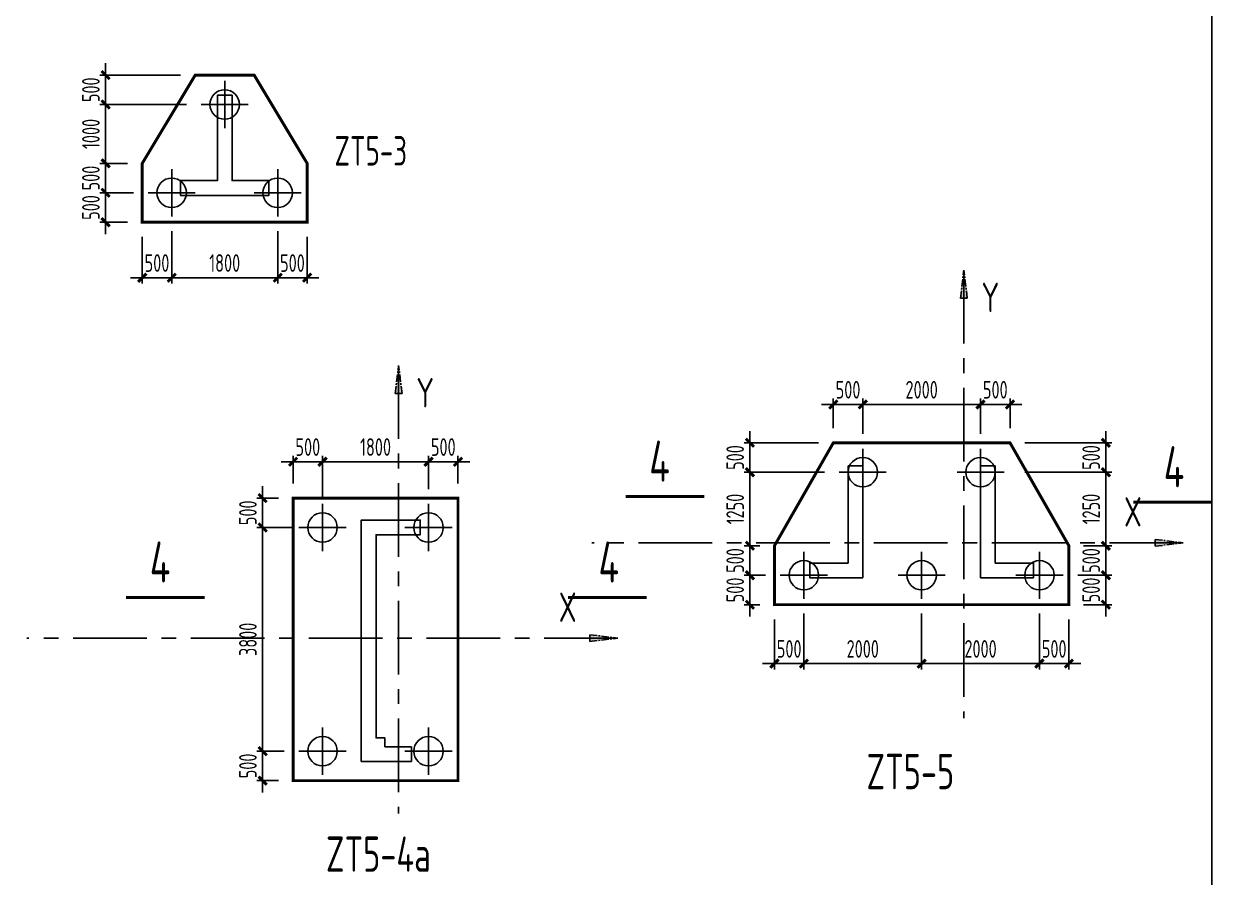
# Model space of a CAD drawing. Extents: x -57409 to 252654, y -8259 to 229119.
# Drawn here: x 232458 to 252654, y 137404 to 151901 of the extents above; entities that cross this region are included whole.
import ezdxf
from ezdxf.enums import TextEntityAlignment as Align

# ---------------------------------------------------------------- set-up
doc = ezdxf.new("R2010")
doc.units = 0
doc.header["$LTSCALE"] = 100
doc.header["$PDMODE"] = 35
doc.header["$PDSIZE"] = 200
doc.linetypes.add('CENTER', pattern=[2, 1.25, -0.25, 0.25, -0.25])
doc.linetypes.add('CONTINOUS', pattern=[0])
doc.layers.get('0').update_dxf_attribs({"linetype": 'CONTINUOUS'})
doc.layers.get('Defpoints').update_dxf_attribs({"linetype": 'CONTINUOUS'})
for name, color, linetype in [('DIM', 3, 'CONTINUOUS'), ('NOTES', 7, 'CONTINUOUS'), ('paxis', 253, 'CENTER'), ('TEXT', 2, 'CONTINUOUS'), ('THICK', 6, 'CONTINUOUS'), ('WALL', 3, 'CONTINUOUS'), ('Z-CT', 2, 'CONTINUOUS'), ('Z-PHC', 1, 'CONTINOUS'), ('承台编号', 3, 'CONTINUOUS')]:
    doc.layers.add(name, color=color, linetype=linetype)
doc.layers.add('mis', color=31, linetype='CONTINUOUS', plot=False)
doc.styles.get("Standard").update_dxf_attribs({"font": 'tssdeng.shx', "width": 0.7, "bigfont": 'tssdchn.shx'})
doc.styles.add('TSSD_Dimension', font='tssdeng.shx', dxfattribs={"width": 0.7})
doc.dimstyles.new('TSSD_100_100$0', dxfattribs={"dimtxt": 300, "dimasz": 100, "dimexe": 100, "dimexo": 250, "dimgap": 100, "dimtad": 1, "dimdec": 0, "dimzin": 0, "dimdsep": 46, "dimtxsty": 'TSSD_Dimension', "dimblk": '_tsdbk', "dimblk1": '_tsdbk', "dimblk2": '_tsdbk', "dimsah": 1, "dimcen": 0, "dimdle": 100, "dimclrt": 7, "dimadec": 0, "dimazin": 0, "dimtfac": 1, "dimtdec": 0, "dimtix": 1, "dimtmove": 2, "dimatfit": 3, "dimldrblk": '_tsdbk', "dimfxl": 1, "dimtolj": 1, "dimtzin": 0, "dimarcsym": 0})

# ---------------------------------------------------------------- blocks, each defined once
blk = doc.blocks.new('z500')
at = {"layer": 'Z-PHC'}
for p, q in [((0, -400), (0, 400)), ((-400, 0), (400, 0))]:
    blk.add_line(p, q, dxfattribs=at)
blk.add_circle((0, 0), 250, dxfattribs=at)
blk = doc.blocks.new('_tsdbk')
blk.add_line((-1, 0), (0, 0))
at = {"const_width": 0.5}
blk.add_lwpolyline([(-0.7, -0.7), (0.7, 0.7)], dxfattribs=at)
blk = doc.blocks.new('*D3039')
at = {"layer": 'Defpoints', "color": 0}
for p in [(234470, 148530), (234970, 148630), (234970, 147587)]:
    blk.add_point(p, dxfattribs=at)
at = {"layer": 'DIM', "color": 0, "lineweight": -2}
for p, q in [((234470, 148280), (234470, 147487)), ((234970, 148380), (234970, 147487)), ((234370, 147587), (234270, 147587)), ((234470, 147587), (234970, 147587)), ((235070, 147587), (235170, 147587))]:
    blk.add_line(p, q, dxfattribs=at)
at = {"layer": 'DIM', "color": 0, "lineweight": -2, "xscale": 100, "yscale": 100, "zscale": 100}
blk.add_blockref('_tsdbk', (234470, 147587), dxfattribs=at)
at = {"layer": 'DIM', "color": 0, "lineweight": -2, "xscale": 100, "yscale": 100, "zscale": 100, "rotation": 180}
blk.add_blockref('_tsdbk', (234970, 147587), dxfattribs=at)
at = {"layer": 'DIM', "color": 7, "insert": (234720, 147837), "char_height": 300, "attachment_point": 5, "style": 'TSSD_Dimension'}
blk.add_mtext('\\A1;500', dxfattribs=at)
blk = doc.blocks.new('*D3040')
at = {"layer": 'Defpoints', "color": 0}
for p in [(234970, 148630), (236770, 148630), (236770, 147587)]:
    blk.add_point(p, dxfattribs=at)
at = {"layer": 'DIM', "color": 0, "lineweight": -2}
for p, q in [((234970, 148380), (234970, 147487)), ((236770, 148380), (236770, 147487)), ((235070, 147587), (236670, 147587))]:
    blk.add_line(p, q, dxfattribs=at)
at = {"layer": 'DIM', "color": 0, "lineweight": -2, "xscale": 100, "yscale": 100, "zscale": 100, "rotation": 180}
blk.add_blockref('_tsdbk', (234970, 147587), dxfattribs=at)
at = {"layer": 'DIM', "color": 0, "lineweight": -2, "xscale": 100, "yscale": 100, "zscale": 100}
blk.add_blockref('_tsdbk', (236770, 147587), dxfattribs=at)
at = {"layer": 'DIM', "color": 7, "insert": (235870, 147837), "char_height": 300, "attachment_point": 5, "style": 'TSSD_Dimension'}
blk.add_mtext('\\A1;1800', dxfattribs=at)
blk = doc.blocks.new('*D3041')
at = {"layer": 'Defpoints', "color": 0}
for p in [(236770, 148630), (237270, 148530), (237270, 147587)]:
    blk.add_point(p, dxfattribs=at)
at = {"layer": 'DIM', "color": 0, "lineweight": -2}
for p, q in [((236770, 148380), (236770, 147487)), ((237270, 148280), (237270, 147487)), ((236670, 147587), (236570, 147587)), ((236770, 147587), (237270, 147587)), ((237370, 147587), (237470, 147587))]:
    blk.add_line(p, q, dxfattribs=at)
at = {"layer": 'DIM', "color": 0, "lineweight": -2, "xscale": 100, "yscale": 100, "zscale": 100}
blk.add_blockref('_tsdbk', (236770, 147587), dxfattribs=at)
at = {"layer": 'DIM', "color": 0, "lineweight": -2, "xscale": 100, "yscale": 100, "zscale": 100, "rotation": 180}
blk.add_blockref('_tsdbk', (237270, 147587), dxfattribs=at)
at = {"layer": 'DIM', "color": 7, "insert": (237020, 147837), "char_height": 300, "attachment_point": 5, "style": 'TSSD_Dimension'}
blk.add_mtext('\\A1;500', dxfattribs=at)
blk = doc.blocks.new('*D3042')
at = {"layer": 'Defpoints', "color": 0}
for p in [(233848, 149030), (234570, 149030), (234470, 148530)]:
    blk.add_point(p, dxfattribs=at)
at = {"layer": 'DIM', "color": 0, "lineweight": -2}
for p, q in [((233848, 149130), (233848, 149230)), ((234320, 149030), (233748, 149030)), ((233848, 148530), (233848, 149030)), ((234220, 148530), (233748, 148530)), ((233848, 148430), (233848, 148330))]:
    blk.add_line(p, q, dxfattribs=at)
at = {"layer": 'DIM', "color": 0, "lineweight": -2, "xscale": 100, "yscale": 100, "zscale": 100}
for p, rotation in [((233848, 149030), 270), ((233848, 148530), 90)]:
    blk.add_blockref('_tsdbk', p, dxfattribs=dict(at, rotation=rotation))
at = {"layer": 'DIM', "color": 7, "insert": (233598, 148780), "char_height": 300, "attachment_point": 5, "rotation": 90, "style": 'TSSD_Dimension'}
blk.add_mtext('\\A1;500', dxfattribs=at)
blk = doc.blocks.new('*D3043')
at = {"layer": 'Defpoints', "color": 0}
for p in [(233848, 149530), (234470, 149530), (234570, 149030)]:
    blk.add_point(p, dxfattribs=at)
at = {"layer": 'DIM', "color": 0, "lineweight": -2}
for p, q in [((233848, 149630), (233848, 149730)), ((234220, 149530), (233748, 149530)), ((233848, 149030), (233848, 149530)), ((234320, 149030), (233748, 149030)), ((233848, 148930), (233848, 148830))]:
    blk.add_line(p, q, dxfattribs=at)
at = {"layer": 'DIM', "color": 0, "lineweight": -2, "xscale": 100, "yscale": 100, "zscale": 100}
for p, rotation in [((233848, 149530), 270), ((233848, 149030), 90)]:
    blk.add_blockref('_tsdbk', p, dxfattribs=dict(at, rotation=rotation))
at = {"layer": 'DIM', "color": 7, "insert": (233598, 149280), "char_height": 300, "attachment_point": 5, "rotation": 90, "style": 'TSSD_Dimension'}
blk.add_mtext('\\A1;500', dxfattribs=at)
blk = doc.blocks.new('*D3044')
at = {"layer": 'Defpoints', "color": 0}
for p in [(233848, 150530), (235470, 150530), (234470, 149530)]:
    blk.add_point(p, dxfattribs=at)
at = {"layer": 'DIM', "color": 0, "lineweight": -2}
for p, q in [((235220, 150530), (233748, 150530)), ((233848, 149630), (233848, 150430)), ((234220, 149530), (233748, 149530))]:
    blk.add_line(p, q, dxfattribs=at)
at = {"layer": 'DIM', "color": 0, "lineweight": -2, "xscale": 100, "yscale": 100, "zscale": 100}
for p, rotation in [((233848, 150530), 90), ((233848, 149530), 270)]:
    blk.add_blockref('_tsdbk', p, dxfattribs=dict(at, rotation=rotation))
at = {"layer": 'DIM', "color": 7, "insert": (233598, 150030), "char_height": 300, "attachment_point": 5, "rotation": 90, "style": 'TSSD_Dimension'}
blk.add_mtext('\\A1;1000', dxfattribs=at)
blk = doc.blocks.new('*D3045')
at = {"layer": 'Defpoints', "color": 0}
for p in [(233848, 151030), (235370, 151030), (235470, 150530)]:
    blk.add_point(p, dxfattribs=at)
at = {"layer": 'DIM', "color": 0, "lineweight": -2}
for p, q in [((233848, 151130), (233848, 151230)), ((235120, 151030), (233748, 151030)), ((233848, 150530), (233848, 151030)), ((235220, 150530), (233748, 150530)), ((233848, 150430), (233848, 150330))]:
    blk.add_line(p, q, dxfattribs=at)
at = {"layer": 'DIM', "color": 0, "lineweight": -2, "xscale": 100, "yscale": 100, "zscale": 100}
for p, rotation in [((233848, 151030), 270), ((233848, 150530), 90)]:
    blk.add_blockref('_tsdbk', p, dxfattribs=dict(at, rotation=rotation))
at = {"layer": 'DIM', "color": 7, "insert": (233598, 150780), "char_height": 300, "attachment_point": 5, "rotation": 90, "style": 'TSSD_Dimension'}
blk.add_mtext('\\A1;500', dxfattribs=at)
blk = doc.blocks.new('*D3072')
at = {"layer": 'Defpoints', "color": 0}
for p in [(237531, 144461), (237031, 143844), (237531, 143594)]:
    blk.add_point(p, dxfattribs=at)
at = {"layer": 'DIM', "color": 0, "lineweight": -2}
for p, q in [((236931, 144461), (236831, 144461)), ((237031, 144094), (237031, 144561)), ((237031, 144461), (237531, 144461)), ((237531, 143844), (237531, 144561)), ((237631, 144461), (237731, 144461))]:
    blk.add_line(p, q, dxfattribs=at)
at = {"layer": 'DIM', "color": 0, "lineweight": -2, "xscale": 100, "yscale": 100, "zscale": 100}
blk.add_blockref('_tsdbk', (237031, 144461), dxfattribs=at)
at = {"layer": 'DIM', "color": 0, "lineweight": -2, "xscale": 100, "yscale": 100, "zscale": 100, "rotation": 180}
blk.add_blockref('_tsdbk', (237531, 144461), dxfattribs=at)
at = {"layer": 'DIM', "color": 7, "insert": (237281, 144711), "char_height": 300, "attachment_point": 5, "style": 'TSSD_Dimension'}
blk.add_mtext('\\A1;500', dxfattribs=at)
blk = doc.blocks.new('*D3073')
at = {"layer": 'Defpoints', "color": 0}
for p in [(239331, 144461), (239331, 143744), (237531, 143594)]:
    blk.add_point(p, dxfattribs=at)
at = {"layer": 'DIM', "color": 0, "lineweight": -2}
for p, q in [((237531, 143844), (237531, 144561)), ((237631, 144461), (239231, 144461)), ((239331, 143994), (239331, 144561))]:
    blk.add_line(p, q, dxfattribs=at)
at = {"layer": 'DIM', "color": 0, "lineweight": -2, "xscale": 100, "yscale": 100, "zscale": 100, "rotation": 180}
blk.add_blockref('_tsdbk', (237531, 144461), dxfattribs=at)
at = {"layer": 'DIM', "color": 0, "lineweight": -2, "xscale": 100, "yscale": 100, "zscale": 100}
blk.add_blockref('_tsdbk', (239331, 144461), dxfattribs=at)
at = {"layer": 'DIM', "color": 7, "insert": (238431, 144711), "char_height": 300, "attachment_point": 5, "style": 'TSSD_Dimension'}
blk.add_mtext('\\A1;1800', dxfattribs=at)
blk = doc.blocks.new('*D3074')
at = {"layer": 'Defpoints', "color": 0}
for p in [(239831, 144461), (239831, 143844), (239331, 143744)]:
    blk.add_point(p, dxfattribs=at)
at = {"layer": 'DIM', "color": 0, "lineweight": -2}
for p, q in [((239231, 144461), (239131, 144461)), ((239331, 143994), (239331, 144561)), ((239331, 144461), (239831, 144461)), ((239831, 144094), (239831, 144561)), ((239931, 144461), (240031, 144461))]:
    blk.add_line(p, q, dxfattribs=at)
at = {"layer": 'DIM', "color": 0, "lineweight": -2, "xscale": 100, "yscale": 100, "zscale": 100}
blk.add_blockref('_tsdbk', (239331, 144461), dxfattribs=at)
at = {"layer": 'DIM', "color": 0, "lineweight": -2, "xscale": 100, "yscale": 100, "zscale": 100, "rotation": 180}
blk.add_blockref('_tsdbk', (239831, 144461), dxfattribs=at)
at = {"layer": 'DIM', "color": 7, "insert": (239581, 144711), "char_height": 300, "attachment_point": 5, "style": 'TSSD_Dimension'}
blk.add_mtext('\\A1;500', dxfattribs=at)
blk = doc.blocks.new('*D3075')
at = {"layer": 'Defpoints', "color": 0}
for p in [(237031, 143844), (236514, 143344), (237281, 143344)]:
    blk.add_point(p, dxfattribs=at)
at = {"layer": 'DIM', "color": 0, "lineweight": -2}
for p, q in [((236514, 143944), (236514, 144044)), ((236781, 143844), (236414, 143844)), ((236514, 143844), (236514, 143344)), ((237031, 143344), (236414, 143344)), ((236514, 143244), (236514, 143144))]:
    blk.add_line(p, q, dxfattribs=at)
at = {"layer": 'DIM', "color": 0, "lineweight": -2, "xscale": 100, "yscale": 100, "zscale": 100}
for p, rotation in [((236514, 143844), 270), ((236514, 143344), 90)]:
    blk.add_blockref('_tsdbk', p, dxfattribs=dict(at, rotation=rotation))
at = {"layer": 'DIM', "color": 7, "insert": (236264, 143594), "char_height": 300, "attachment_point": 5, "rotation": 90, "style": 'TSSD_Dimension'}
blk.add_mtext('\\A1;500', dxfattribs=at)
blk = doc.blocks.new('*D3076')
at = {"layer": 'Defpoints', "color": 0}
for p in [(237281, 143344), (236514, 139544), (237131, 139544)]:
    blk.add_point(p, dxfattribs=at)
at = {"layer": 'DIM', "color": 0, "lineweight": -2}
for p, q in [((237031, 143344), (236414, 143344)), ((236514, 143244), (236514, 139644)), ((236881, 139544), (236414, 139544))]:
    blk.add_line(p, q, dxfattribs=at)
at = {"layer": 'DIM', "color": 0, "lineweight": -2, "xscale": 100, "yscale": 100, "zscale": 100}
for p, rotation in [((236514, 143344), 90), ((236514, 139544), 270)]:
    blk.add_blockref('_tsdbk', p, dxfattribs=dict(at, rotation=rotation))
at = {"layer": 'DIM', "color": 7, "insert": (236264, 141444), "char_height": 300, "attachment_point": 5, "rotation": 90, "style": 'TSSD_Dimension'}
blk.add_mtext('\\A1;3800', dxfattribs=at)
blk = doc.blocks.new('*D3077')
at = {"layer": 'Defpoints', "color": 0}
for p in [(237131, 139544), (236514, 139044), (237031, 139044)]:
    blk.add_point(p, dxfattribs=at)
at = {"layer": 'DIM', "color": 0, "lineweight": -2}
for p, q in [((236514, 139644), (236514, 139744)), ((236881, 139544), (236414, 139544)), ((236514, 139544), (236514, 139044)), ((236781, 139044), (236414, 139044)), ((236514, 138944), (236514, 138844))]:
    blk.add_line(p, q, dxfattribs=at)
at = {"layer": 'DIM', "color": 0, "lineweight": -2, "xscale": 100, "yscale": 100, "zscale": 100}
for p, rotation in [((236514, 139544), 270), ((236514, 139044), 90)]:
    blk.add_blockref('_tsdbk', p, dxfattribs=dict(at, rotation=rotation))
at = {"layer": 'DIM', "color": 7, "insert": (236264, 139294), "char_height": 300, "attachment_point": 5, "rotation": 90, "style": 'TSSD_Dimension'}
blk.add_mtext('\\A1;500', dxfattribs=at)
blk = doc.blocks.new('*D3078')
at = {"layer": 'Defpoints', "color": 0}
for p in [(244788, 142533), (245304, 142533), (245204, 142033)]:
    blk.add_point(p, dxfattribs=at)
at = {"layer": 'DIM', "color": 0, "lineweight": -2}
for p, q in [((244788, 142633), (244788, 142733)), ((245054, 142533), (244688, 142533)), ((244788, 142033), (244788, 142533)), ((244954, 142033), (244688, 142033)), ((244788, 141933), (244788, 141833))]:
    blk.add_line(p, q, dxfattribs=at)
at = {"layer": 'DIM', "color": 0, "lineweight": -2, "xscale": 100, "yscale": 100, "zscale": 100}
for p, rotation in [((244788, 142533), 270), ((244788, 142033), 90)]:
    blk.add_blockref('_tsdbk', p, dxfattribs=dict(at, rotation=rotation))
at = {"layer": 'DIM', "color": 7, "insert": (244538, 142283), "char_height": 300, "attachment_point": 5, "rotation": 90, "style": 'TSSD_Dimension'}
blk.add_mtext('\\A1;500', dxfattribs=at)
blk = doc.blocks.new('*D3079')
at = {"layer": 'Defpoints', "color": 0}
for p in [(244788, 143033), (245204, 143033), (245304, 142533)]:
    blk.add_point(p, dxfattribs=at)
at = {"layer": 'DIM', "color": 0, "lineweight": -2}
for p, q in [((244788, 143133), (244788, 143233)), ((244954, 143033), (244688, 143033)), ((244788, 142533), (244788, 143033)), ((245054, 142533), (244688, 142533)), ((244788, 142433), (244788, 142333))]:
    blk.add_line(p, q, dxfattribs=at)
at = {"layer": 'DIM', "color": 0, "lineweight": -2, "xscale": 100, "yscale": 100, "zscale": 100}
for p, rotation in [((244788, 143033), 270), ((244788, 142533), 90)]:
    blk.add_blockref('_tsdbk', p, dxfattribs=dict(at, rotation=rotation))
at = {"layer": 'DIM', "color": 7, "insert": (244538, 142783), "char_height": 300, "attachment_point": 5, "rotation": 90, "style": 'TSSD_Dimension'}
blk.add_mtext('\\A1;500', dxfattribs=at)
blk = doc.blocks.new('*D3080')
at = {"layer": 'Defpoints', "color": 0}
for p in [(244788, 144283), (246304, 144283), (245204, 143033)]:
    blk.add_point(p, dxfattribs=at)
at = {"layer": 'DIM', "color": 0, "lineweight": -2}
for p, q in [((246054, 144283), (244688, 144283)), ((244788, 143133), (244788, 144183)), ((244954, 143033), (244688, 143033))]:
    blk.add_line(p, q, dxfattribs=at)
at = {"layer": 'DIM', "color": 0, "lineweight": -2, "xscale": 100, "yscale": 100, "zscale": 100}
for p, rotation in [((244788, 144283), 90), ((244788, 143033), 270)]:
    blk.add_blockref('_tsdbk', p, dxfattribs=dict(at, rotation=rotation))
at = {"layer": 'DIM', "color": 7, "insert": (244538, 143658), "char_height": 300, "attachment_point": 5, "rotation": 90, "style": 'TSSD_Dimension'}
blk.add_mtext('\\A1;1250', dxfattribs=at)
blk = doc.blocks.new('*D3081')
at = {"layer": 'Defpoints', "color": 0}
for p in [(244788, 144783), (246204, 144783), (246304, 144283)]:
    blk.add_point(p, dxfattribs=at)
at = {"layer": 'DIM', "color": 0, "lineweight": -2}
for p, q in [((244788, 144883), (244788, 144983)), ((245954, 144783), (244688, 144783)), ((244788, 144283), (244788, 144783)), ((246054, 144283), (244688, 144283)), ((244788, 144183), (244788, 144083))]:
    blk.add_line(p, q, dxfattribs=at)
at = {"layer": 'DIM', "color": 0, "lineweight": -2, "xscale": 100, "yscale": 100, "zscale": 100}
for p, rotation in [((244788, 144783), 270), ((244788, 144283), 90)]:
    blk.add_blockref('_tsdbk', p, dxfattribs=dict(at, rotation=rotation))
at = {"layer": 'DIM', "color": 7, "insert": (244538, 144533), "char_height": 300, "attachment_point": 5, "rotation": 90, "style": 'TSSD_Dimension'}
blk.add_mtext('\\A1;500', dxfattribs=at)
blk = doc.blocks.new('*D3082')
at = {"layer": 'Defpoints', "color": 0}
for p in [(246704, 145434), (246204, 144783), (246704, 144683)]:
    blk.add_point(p, dxfattribs=at)
at = {"layer": 'DIM', "color": 0, "lineweight": -2}
for p, q in [((246104, 145434), (246004, 145434)), ((246204, 145033), (246204, 145534)), ((246204, 145434), (246704, 145434)), ((246704, 144933), (246704, 145534)), ((246804, 145434), (246904, 145434))]:
    blk.add_line(p, q, dxfattribs=at)
at = {"layer": 'DIM', "color": 0, "lineweight": -2, "xscale": 100, "yscale": 100, "zscale": 100}
blk.add_blockref('_tsdbk', (246204, 145434), dxfattribs=at)
at = {"layer": 'DIM', "color": 0, "lineweight": -2, "xscale": 100, "yscale": 100, "zscale": 100, "rotation": 180}
blk.add_blockref('_tsdbk', (246704, 145434), dxfattribs=at)
at = {"layer": 'DIM', "color": 7, "insert": (246454, 145684), "char_height": 300, "attachment_point": 5, "style": 'TSSD_Dimension'}
blk.add_mtext('\\A1;500', dxfattribs=at)
blk = doc.blocks.new('*D3083')
at = {"layer": 'Defpoints', "color": 0}
for p in [(248704, 145434), (246704, 144683), (248704, 144683)]:
    blk.add_point(p, dxfattribs=at)
at = {"layer": 'DIM', "color": 0, "lineweight": -2}
for p, q in [((246704, 144933), (246704, 145534)), ((246804, 145434), (248604, 145434)), ((248704, 144933), (248704, 145534))]:
    blk.add_line(p, q, dxfattribs=at)
at = {"layer": 'DIM', "color": 0, "lineweight": -2, "xscale": 100, "yscale": 100, "zscale": 100, "rotation": 180}
blk.add_blockref('_tsdbk', (246704, 145434), dxfattribs=at)
at = {"layer": 'DIM', "color": 0, "lineweight": -2, "xscale": 100, "yscale": 100, "zscale": 100}
blk.add_blockref('_tsdbk', (248704, 145434), dxfattribs=at)
at = {"layer": 'DIM', "color": 7, "insert": (247704, 145684), "char_height": 300, "attachment_point": 5, "style": 'TSSD_Dimension'}
blk.add_mtext('\\A1;2000', dxfattribs=at)
blk = doc.blocks.new('*D3084')
at = {"layer": 'Defpoints', "color": 0}
for p in [(249204, 145434), (248704, 144683), (249204, 144783)]:
    blk.add_point(p, dxfattribs=at)
at = {"layer": 'DIM', "color": 0, "lineweight": -2}
for p, q in [((248604, 145434), (248504, 145434)), ((248704, 144933), (248704, 145534)), ((248704, 145434), (249204, 145434)), ((249204, 145033), (249204, 145534)), ((249304, 145434), (249404, 145434))]:
    blk.add_line(p, q, dxfattribs=at)
at = {"layer": 'DIM', "color": 0, "lineweight": -2, "xscale": 100, "yscale": 100, "zscale": 100}
blk.add_blockref('_tsdbk', (248704, 145434), dxfattribs=at)
at = {"layer": 'DIM', "color": 0, "lineweight": -2, "xscale": 100, "yscale": 100, "zscale": 100, "rotation": 180}
blk.add_blockref('_tsdbk', (249204, 145434), dxfattribs=at)
at = {"layer": 'DIM', "color": 7, "insert": (248954, 145684), "char_height": 300, "attachment_point": 5, "style": 'TSSD_Dimension'}
blk.add_mtext('\\A1;500', dxfattribs=at)
blk = doc.blocks.new('*D3085')
at = {"layer": 'Defpoints', "color": 0}
for p in [(245204, 142033), (245704, 142133), (245704, 141032)]:
    blk.add_point(p, dxfattribs=at)
at = {"layer": 'DIM', "color": 0, "lineweight": -2}
for p, q in [((245204, 141783), (245204, 140932)), ((245704, 141883), (245704, 140932)), ((245104, 141032), (245004, 141032)), ((245204, 141032), (245704, 141032)), ((245804, 141032), (245904, 141032))]:
    blk.add_line(p, q, dxfattribs=at)
at = {"layer": 'DIM', "color": 0, "lineweight": -2, "xscale": 100, "yscale": 100, "zscale": 100}
blk.add_blockref('_tsdbk', (245204, 141032), dxfattribs=at)
at = {"layer": 'DIM', "color": 0, "lineweight": -2, "xscale": 100, "yscale": 100, "zscale": 100, "rotation": 180}
blk.add_blockref('_tsdbk', (245704, 141032), dxfattribs=at)
at = {"layer": 'DIM', "color": 7, "insert": (245454, 141282), "char_height": 300, "attachment_point": 5, "style": 'TSSD_Dimension'}
blk.add_mtext('\\A1;500', dxfattribs=at)
blk = doc.blocks.new('*D3086')
at = {"layer": 'Defpoints', "color": 0}
for p in [(245704, 142133), (247704, 142133), (247704, 141032)]:
    blk.add_point(p, dxfattribs=at)
at = {"layer": 'DIM', "color": 0, "lineweight": -2}
for p, q in [((245704, 141883), (245704, 140932)), ((247704, 141883), (247704, 140932)), ((245804, 141032), (247604, 141032))]:
    blk.add_line(p, q, dxfattribs=at)
at = {"layer": 'DIM', "color": 0, "lineweight": -2, "xscale": 100, "yscale": 100, "zscale": 100, "rotation": 180}
blk.add_blockref('_tsdbk', (245704, 141032), dxfattribs=at)
at = {"layer": 'DIM', "color": 0, "lineweight": -2, "xscale": 100, "yscale": 100, "zscale": 100}
blk.add_blockref('_tsdbk', (247704, 141032), dxfattribs=at)
at = {"layer": 'DIM', "color": 7, "insert": (246704, 141282), "char_height": 300, "attachment_point": 5, "style": 'TSSD_Dimension'}
blk.add_mtext('\\A1;2000', dxfattribs=at)
blk = doc.blocks.new('*D3087')
at = {"layer": 'Defpoints', "color": 0}
for p in [(247704, 142133), (249704, 142133), (249704, 141032)]:
    blk.add_point(p, dxfattribs=at)
at = {"layer": 'DIM', "color": 0, "lineweight": -2}
for p, q in [((247704, 141883), (247704, 140932)), ((249704, 141883), (249704, 140932)), ((247804, 141032), (249604, 141032))]:
    blk.add_line(p, q, dxfattribs=at)
at = {"layer": 'DIM', "color": 0, "lineweight": -2, "xscale": 100, "yscale": 100, "zscale": 100, "rotation": 180}
blk.add_blockref('_tsdbk', (247704, 141032), dxfattribs=at)
at = {"layer": 'DIM', "color": 0, "lineweight": -2, "xscale": 100, "yscale": 100, "zscale": 100}
blk.add_blockref('_tsdbk', (249704, 141032), dxfattribs=at)
at = {"layer": 'DIM', "color": 7, "insert": (248704, 141282), "char_height": 300, "attachment_point": 5, "style": 'TSSD_Dimension'}
blk.add_mtext('\\A1;2000', dxfattribs=at)
blk = doc.blocks.new('*D3088')
at = {"layer": 'Defpoints', "color": 0}
for p in [(249704, 142133), (250204, 142033), (250204, 141032)]:
    blk.add_point(p, dxfattribs=at)
at = {"layer": 'DIM', "color": 0, "lineweight": -2}
for p, q in [((249704, 141883), (249704, 140932)), ((250204, 141783), (250204, 140932)), ((249604, 141032), (249504, 141032)), ((249704, 141032), (250204, 141032)), ((250304, 141032), (250404, 141032))]:
    blk.add_line(p, q, dxfattribs=at)
at = {"layer": 'DIM', "color": 0, "lineweight": -2, "xscale": 100, "yscale": 100, "zscale": 100}
blk.add_blockref('_tsdbk', (249704, 141032), dxfattribs=at)
at = {"layer": 'DIM', "color": 0, "lineweight": -2, "xscale": 100, "yscale": 100, "zscale": 100, "rotation": 180}
blk.add_blockref('_tsdbk', (250204, 141032), dxfattribs=at)
at = {"layer": 'DIM', "color": 7, "insert": (249954, 141282), "char_height": 300, "attachment_point": 5, "style": 'TSSD_Dimension'}
blk.add_mtext('\\A1;500', dxfattribs=at)
blk = doc.blocks.new('*D3089')
at = {"layer": 'Defpoints', "color": 0}
for p in [(250104, 142533), (250832, 142533), (250204, 142033)]:
    blk.add_point(p, dxfattribs=at)
at = {"layer": 'DIM', "color": 0, "lineweight": -2}
for p, q in [((250832, 142633), (250832, 142733)), ((250354, 142533), (250932, 142533)), ((250832, 142033), (250832, 142533)), ((250454, 142033), (250932, 142033)), ((250832, 141933), (250832, 141833))]:
    blk.add_line(p, q, dxfattribs=at)
at = {"layer": 'DIM', "color": 0, "lineweight": -2, "xscale": 100, "yscale": 100, "zscale": 100}
for p, rotation in [((250832, 142533), 270), ((250832, 142033), 90)]:
    blk.add_blockref('_tsdbk', p, dxfattribs=dict(at, rotation=rotation))
at = {"layer": 'DIM', "color": 7, "insert": (250582, 142283), "char_height": 300, "attachment_point": 5, "rotation": 90, "style": 'TSSD_Dimension'}
blk.add_mtext('\\A1;500', dxfattribs=at)
blk = doc.blocks.new('*D3090')
at = {"layer": 'Defpoints', "color": 0}
for p in [(250204, 143033), (250832, 143033), (250104, 142533)]:
    blk.add_point(p, dxfattribs=at)
at = {"layer": 'DIM', "color": 0, "lineweight": -2}
for p, q in [((250832, 143133), (250832, 143233)), ((250454, 143033), (250932, 143033)), ((250832, 142533), (250832, 143033)), ((250354, 142533), (250932, 142533)), ((250832, 142433), (250832, 142333))]:
    blk.add_line(p, q, dxfattribs=at)
at = {"layer": 'DIM', "color": 0, "lineweight": -2, "xscale": 100, "yscale": 100, "zscale": 100}
for p, rotation in [((250832, 143033), 270), ((250832, 142533), 90)]:
    blk.add_blockref('_tsdbk', p, dxfattribs=dict(at, rotation=rotation))
at = {"layer": 'DIM', "color": 7, "insert": (250582, 142783), "char_height": 300, "attachment_point": 5, "rotation": 90, "style": 'TSSD_Dimension'}
blk.add_mtext('\\A1;500', dxfattribs=at)
blk = doc.blocks.new('*D3091')
at = {"layer": 'Defpoints', "color": 0}
for p in [(249204, 144283), (250832, 144283), (250204, 143033)]:
    blk.add_point(p, dxfattribs=at)
at = {"layer": 'DIM', "color": 0, "lineweight": -2}
for p, q in [((249454, 144283), (250932, 144283)), ((250832, 143133), (250832, 144183)), ((250454, 143033), (250932, 143033))]:
    blk.add_line(p, q, dxfattribs=at)
at = {"layer": 'DIM', "color": 0, "lineweight": -2, "xscale": 100, "yscale": 100, "zscale": 100}
for p, rotation in [((250832, 144283), 90), ((250832, 143033), 270)]:
    blk.add_blockref('_tsdbk', p, dxfattribs=dict(at, rotation=rotation))
at = {"layer": 'DIM', "color": 7, "insert": (250582, 143658), "char_height": 300, "attachment_point": 5, "rotation": 90, "style": 'TSSD_Dimension'}
blk.add_mtext('\\A1;1250', dxfattribs=at)
blk = doc.blocks.new('*D3092')
at = {"layer": 'Defpoints', "color": 0}
for p in [(249204, 144783), (250832, 144783), (249204, 144283)]:
    blk.add_point(p, dxfattribs=at)
at = {"layer": 'DIM', "color": 0, "lineweight": -2}
for p, q in [((250832, 144883), (250832, 144983)), ((249454, 144783), (250932, 144783)), ((250832, 144283), (250832, 144783)), ((249454, 144283), (250932, 144283)), ((250832, 144183), (250832, 144083))]:
    blk.add_line(p, q, dxfattribs=at)
at = {"layer": 'DIM', "color": 0, "lineweight": -2, "xscale": 100, "yscale": 100, "zscale": 100}
for p, rotation in [((250832, 144783), 270), ((250832, 144283), 90)]:
    blk.add_blockref('_tsdbk', p, dxfattribs=dict(at, rotation=rotation))
at = {"layer": 'DIM', "color": 7, "insert": (250582, 144533), "char_height": 300, "attachment_point": 5, "rotation": 90, "style": 'TSSD_Dimension'}
blk.add_mtext('\\A1;500', dxfattribs=at)

msp = doc.modelspace()

# ---------------------------------------------------------------- hatches: boundary and pattern name
at = {"layer": 'paxis'}
h = msp.add_hatch(color=256, dxfattribs=at)
h.paths.add_polyline_path([(248420.9, 147240.7), (248478.9, 147240.7), (248420.9, 147718)])
h.paths.add_polyline_path([(248362.8, 147240.7), (248420.9, 147240.7), (248420.9, 147718)])
h = msp.add_hatch(color=256, dxfattribs=at)
h.paths.add_polyline_path([(238823.3, 145621.5), (238881.3, 145621.5), (238823.3, 146098.8)])
h.paths.add_polyline_path([(238765.2, 145621.5), (238823.3, 145621.5), (238823.3, 146098.8)])
h = msp.add_hatch(color=256, dxfattribs=at)
h.paths.add_polyline_path([(251666.9, 143084.1), (251666.9, 143026.1), (252144.2, 143084.1)])
h.paths.add_polyline_path([(251666.9, 143142.2), (251666.9, 143084.1), (252144.2, 143084.1)])
h = msp.add_hatch(color=256, dxfattribs=at)
h.paths.add_polyline_path([(242069.3, 141464.9), (242069.3, 141406.9), (242546.6, 141464.9)])
h.paths.add_polyline_path([(242069.3, 141523), (242069.3, 141464.9), (242546.6, 141464.9)])

# ---------------------------------------------------------------- linework, layer by layer
at = {"layer": 'mis'}
msp.add_lwpolyline([(23132, 229118.7), (252632, 229118.7), (252632, -6908), (23132, -6908)], close=True, dxfattribs=at)
at = {"layer": 'paxis'}
for p, q in [((248362.8, 147240.7), (248420.9, 147718)), ((248478.9, 147240.7), (248420.9, 147718)), ((248362.8, 147240.7), (248478.9, 147240.7)), ((238765.2, 145621.5), (238823.3, 146098.8)), ((238881.3, 145621.5), (238823.3, 146098.8)), ((238765.2, 145621.5), (238881.3, 145621.5)), ((251666.9, 143142.2), (251666.9, 143026.1)), ((251666.9, 143142.2), (252144.2, 143084.1)), ((251666.9, 143026.1), (252144.2, 143084.1)), ((242069.3, 141523), (242069.3, 141406.9)), ((242069.3, 141523), (242546.6, 141464.9)), ((242069.3, 141406.9), (242546.6, 141464.9))]:
    msp.add_line(p, q, dxfattribs=at)
at = {"layer": 'paxis', "ltscale": 10}
for p, q in [((248420.9, 147718), (248420.8, 140106.7)), ((238823.3, 146098.8), (238823.2, 138487.5)), ((252144.2, 143084.1), (242105.8, 143084.2)), ((242546.6, 141464.9), (232508.2, 141465))]:
    msp.add_line(p, q, dxfattribs=at)
at = {"layer": 'THICK', "const_width": 50}
for points in [[(242677.4, 143871.5), (244011.3, 143871.5)], [(251295.5, 143775.4), (252629.5, 143775.4)], [(234196.5, 142156.2), (235530.5, 142156.2)], [(241697.9, 142156.2), (243031.9, 142156.2)]]:
    msp.add_lwpolyline(points, dxfattribs=at)
at = {"layer": 'WALL'}
for points in [[(235119.7, 149236.8), (235744.7, 149236.8), (235744.7, 150686.8), (235994.7, 150686.8), (235994.7, 149236.8), (236619.7, 149236.8), (236619.7, 148986.8), (235119.7, 148986.8)], [(246454.1, 144390.6), (246704.1, 144390.6), (246704.1, 142490.6), (245804.1, 142490.6), (245804.1, 142740.6), (246454.1, 142740.6)], [(248954.1, 144390.6), (248704.1, 144390.6), (248704.1, 142490.6), (249604.1, 142490.6), (249604.1, 142740.6), (248954.1, 142740.6)], [(239039.3, 139620), (238589.3, 139620), (238589.3, 139770), (238439.3, 139770), (238439.3, 143220), (239189.3, 143220), (239189.3, 143470), (238189.3, 143470), (238189.3, 139370), (239039.3, 139370)]]:
    msp.add_lwpolyline(points, close=True, dxfattribs=at)
at = {"layer": 'Z-CT', "const_width": 50}
for points in [[(234469.7, 148529.6), (237269.7, 148529.6), (237269.7, 149529.6), (236369.7, 151029.6), (235369.7, 151029.6), (234469.7, 149529.6)], [(250204.1, 143033.4), (249204.1, 144783.4), (246204.1, 144783.4), (245204.1, 143033.4), (245204.1, 142033.4), (250204.1, 142033.4)], [(237031.2, 143844.1), (239831.2, 143844.1), (239831.2, 139044.1), (237031.2, 139044.1)]]:
    msp.add_lwpolyline(points, close=True, dxfattribs=at)

# ---------------------------------------------------------------- block references
at = {"layer": 'Z-PHC'}
for p in [(235869.7, 150529.6), (234969.7, 149029.6), (236769.7, 149029.6), (245704.1, 142533.4), (237531.2, 139544.1), (239331.2, 139544.1)]:
    msp.add_blockref('z500', p, dxfattribs=at)
at = {"layer": 'Z-PHC', "xscale": -1}
for p in [(246704.1, 144283.4), (248704.1, 144283.4), (247704.1, 142533.4), (249704.1, 142533.4)]:
    msp.add_blockref('z500', p, dxfattribs=at)
at = {"layer": 'Z-PHC', "xscale": -1, "rotation": 180}
for p in [(237531.2, 143344.1), (239331.2, 143344.1)]:
    msp.add_blockref('z500', p, dxfattribs=at)

# ---------------------------------------------------------------- texts
at = {"layer": 'NOTES', "width": 0.7}
for s, p in [('Y', (248721.3, 147003.8)), ('Y', (239123.7, 145384.6)), ('X', (251140.6, 143360.5)), ('X', (241543, 141741.2))]:
    msp.add_text(s, height=500, dxfattribs=at).set_placement(p)
at = {"layer": 'TEXT', "width": 0.7}
for p in [(243077.5, 144121.5), (251813.2, 144025.4), (234596.6, 142406.2), (242215.6, 142406.2)]:
    msp.add_text('4', height=700, dxfattribs=at).set_placement(p)
for s, p in [('ZT5-5', (247511.6, 139199.9)), ('ZT5-4a', (238478.3, 137796.6))]:
    msp.add_text(s, height=600, dxfattribs=at).set_placement(p, align=Align.MIDDLE)
at = {"layer": '承台编号', "width": 0.7}
msp.add_text('ZT5-3', height=500, dxfattribs=at).set_placement((237734.1, 149492.5))

# ---------------------------------------------------------------- dimensions: what is measured, and where the dimension line sits
at = {"layer": 'DIM'}
for base, p1, p2, picture, middle in [((233848, 151029.6), (235469.7, 150529.6), (235369.7, 151029.6), '*D3045', (233598, 150779.6)), ((233848, 150529.6), (234469.7, 149529.6), (235469.7, 150529.6), '*D3044', (233598, 150029.6)), ((233848, 149529.6), (234569.7, 149029.6), (234469.7, 149529.6), '*D3043', (233598, 149279.6)), ((233848, 149029.6), (234469.7, 148529.6), (234569.7, 149029.6), '*D3042', (233598, 148779.6)), ((244787.6, 144783.4), (246304.1, 144283.4), (246204.1, 144783.4), '*D3081', (244537.6, 144533.4)), ((250831.7, 144783.4), (249204.1, 144283.4), (249204.1, 144783.4), '*D3092', (250581.7, 144533.4)), ((244787.6, 144283.4), (245204.1, 143033.4), (246304.1, 144283.4), '*D3080', (244537.6, 143658.4)), ((250831.7, 144283.4), (250204.1, 143033.4), (249204.1, 144283.4), '*D3091', (250581.7, 143658.4)), ((236513.9, 143344.1), (237031.2, 143844.1), (237281.2, 143344.1), '*D3075', (236263.9, 143594.1)), ((236513.9, 139544.1), (237281.2, 143344.1), (237131.2, 139544.1), '*D3076', (236263.9, 141444.1)), ((244787.6, 143033.4), (245304.1, 142533.4), (245204.1, 143033.4), '*D3079', (244537.6, 142783.4)), ((250831.7, 143033.4), (250104.1, 142533.4), (250204.1, 143033.4), '*D3090', (250581.7, 142783.4)), ((244787.6, 142533.4), (245204.1, 142033.4), (245304.1, 142533.4), '*D3078', (244537.6, 142283.4)), ((250831.7, 142533.4), (250204.1, 142033.4), (250104.1, 142533.4), '*D3089', (250581.7, 142283.4)), ((236513.9, 139044.1), (237131.2, 139544.1), (237031.2, 139044.1), '*D3077', (236263.9, 139294.1))]:
    dim = msp.add_linear_dim(base=base, p1=p1, p2=p2, angle=90, dimstyle='TSSD_100_100$0', dxfattribs=at)
    dim.commit()
    dim.dimension.update_dxf_attribs({"geometry": picture, "text_midpoint": middle})
for base, p1, p2, picture, middle in [((234969.7, 147586.6), (234469.7, 148529.6), (234969.7, 148629.6), '*D3039', (234719.7, 147836.6)), ((236769.7, 147586.6), (234969.7, 148629.6), (236769.7, 148629.6), '*D3040', (235869.7, 147836.6)), ((237269.7, 147586.6), (236769.7, 148629.6), (237269.7, 148529.6), '*D3041', (237019.7, 147836.6)), ((246704.1, 145434.5), (246204.1, 144783.4), (246704.1, 144683.4), '*D3082', (246454.1, 145684.5)), ((248704.1, 145434.5), (246704.1, 144683.4), (248704.1, 144683.4), '*D3083', (247704.1, 145684.5)), ((249204.1, 145434.5), (248704.1, 144683.4), (249204.1, 144783.4), '*D3084', (248954.1, 145684.5)), ((237531.2, 144460.5), (237031.2, 143844.1), (237531.2, 143594.1), '*D3072', (237281.2, 144710.5)), ((239331.2, 144460.5), (237531.2, 143594.1), (239331.2, 143744.1), '*D3073', (238431.2, 144710.5)), ((239831.2, 144460.5), (239331.2, 143744.1), (239831.2, 143844.1), '*D3074', (239581.2, 144710.5)), ((245704.1, 141031.9), (245204.1, 142033.4), (245704.1, 142133.4), '*D3085', (245454.1, 141281.9)), ((247704.1, 141031.9), (245704.1, 142133.4), (247704.1, 142133.4), '*D3086', (246704.1, 141281.9)), ((249704.1, 141031.9), (247704.1, 142133.4), (249704.1, 142133.4), '*D3087', (248704.1, 141281.9)), ((250204.1, 141031.9), (249704.1, 142133.4), (250204.1, 142033.4), '*D3088', (249954.1, 141281.9))]:
    dim = msp.add_linear_dim(base=base, p1=p1, p2=p2, dimstyle='TSSD_100_100$0', dxfattribs=at)
    dim.commit()
    dim.dimension.update_dxf_attribs({"geometry": picture, "text_midpoint": middle})

doc.saveas('drawing.dxf')
